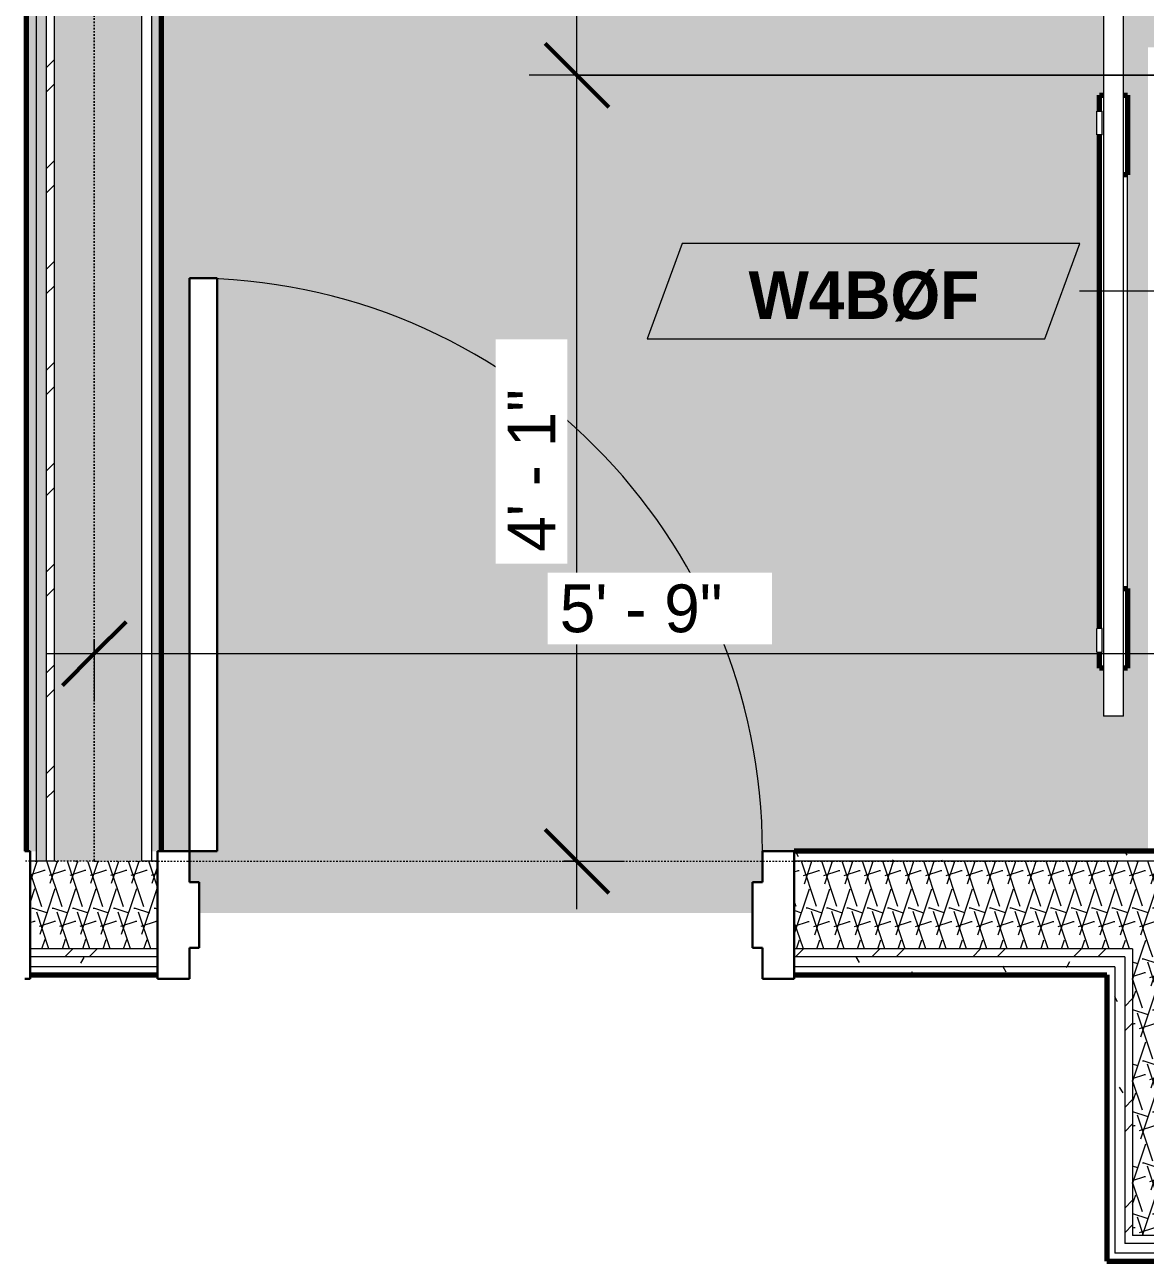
# Model space of a CAD drawing. Header units: inches. Extents: x -3857 to -1458, y -18 to 10849.
# Drawn here: x -3585.5 to -3515.1, y 10450.4 to 10528.1 of the extents above; entities that cross this region are included whole.
import ezdxf

# ---------------------------------------------------------------- set-up
doc = ezdxf.new("R2010")
doc.units = ezdxf.units.IN
doc.header["$MEASUREMENT"] = 0
doc.linetypes.add('Dash 3_32_', pattern=[0.1875, 0.09375, -0.09375])
for name, color, linetype, lineweight in [('0-2', 10, 'Continuous', 5), ('0-5', 250, 'Continuous', 18), ('A-ANNO-DIMS', 211, 'Continuous', 9), ('A-ANNO-DIMS-32', 211, 'Continuous', 9), ('A-DETL-1', 90, 'Dash 3_32_', 18), ('A-DOOR', 31, 'Continuous', 18), ('A-DOOR-1', 10, 'Continuous', 30), ('A-DOOR-2', 50, 'Continuous', 9), ('A-DOOR-5', 31, 'Continuous', 70), ('A-DOOR-FRAM-2', 10, 'Continuous', 30), ('A-WALL-4', 250, 'Continuous', 18), ('A-WALL-IDEN', 211, 'Continuous', 9), ('A-WALL-PATT-1', 50, 'Continuous', 9), ('A-WALL-PATT-2', 8, 'Continuous', 9), ('A-WALL-PATT-3', 253, 'Continuous', 9), ('I-WALL-2', 7, 'Continuous', 70)]:
    doc.layers.add(name, color=color, linetype=linetype, lineweight=lineweight)
doc.layers.add('A-AREA-PATT-1', color=255, linetype='Continuous', lineweight=9, transparency=1)
doc.styles.add('Century Gothic', font='ufonts.com_century-gothic.ttf', dxfattribs={"height": 3})
doc.styles.add('Century Gothic_B', font='GOTHICB.TTF', dxfattribs={"height": 3})
doc.dimstyles.new('OD_1__HACK', dxfattribs={"dimscale": 12, "dimtxt": 3.132505, "dimasz": 0.333333, "dimexe": 0.25, "dimexo": 0.166667, "dimgap": 0.041667, "dimtad": 1, "dimdec": 0, "dimzin": 3, "dimdsep": 46, "dimlunit": 4, "dimtxsty": 'Century Gothic', "dimblk1": 'OBLIQUE', "dimblk2": 'OBLIQUE', "dimsah": 1, "dimcen": 0.09, "dimdle": 0.25, "dimazin": 0, "dimtfac": 1, "dimtdec": 4, "dimtix": 1, "dimtmove": 0, "dimatfit": 3, "dimfxl": 1, "dimtvp": 1, "dimtfill": 1, "dimfrac": 2, "dimtolj": 1, "dimtzin": 0, "dimarcsym": 2})
pattern_1 = [(0, (0, 0), (10.24, 2.56), [0.422, -7.258, 0.422, -7.258, -40.96]), (0, (0, 0), (10.24, 2.56), [-15.36, 0.422, -14.938, 0.422, -7.258, -17.92]), (0, (0, 0), (10.24, 2.56), [-38.4, 0.422, -4.698, 0.422, -12.378]), (120, (3.84, 1.28), (-7.33702503, 7.58810013), [0.422, -7.258, 0.422, -7.258, -40.96]), (120, (3.84, 1.28), (-7.33702503, 7.58810013), [-15.36, 0.422, -14.938, 0.422, -7.258, -17.92]), (120, (3.84, 1.28), (-7.33702503, 7.58810013), [-38.4, 0.422, -4.698, 0.422, -12.378]), (240, (5.12, 6.4), (-2.90297497, -10.14810013), [0.422, -7.258, 0.422, -7.258, -40.96]), (240, (5.12, 6.4), (-2.90297497, -10.14810013), [-15.36, 0.422, -14.938, 0.422, -7.258, -17.92]), (240, (5.12, 6.4), (-2.90297497, -10.14810013), [-38.4, 0.422, -4.698, 0.422, -12.378])]
pattern_2 = [(45, (0, 0), (-3.1678384, 3.1678384), []), (45, (0, 4.8), (-3.1678384, 3.1678384), [])]
pattern_3 = [(161.57, (0.16, 0.16), (-1.279773737, -0.000426766), [0, -9.107, 1.011, 0]), (18.43, (-0.16, 0.16), (-1.279773737, 0.000426766), [0, -9.107, 1.011, 0]), (108.43, (0.16, 0.16), (0.639452382, -3.199964008), [3.035, -7.083]), (71.57, (-0.16, 0.16), (0.639452382, 3.199964008), [3.035, -7.083])]

# ---------------------------------------------------------------- blocks, each defined once
blk = doc.blocks.new('HOLLOW METAL - UNIT DOOR-2191977-1ST FLOOR - STUDIO A - ADA TYPE B')
at = {"layer": 'A-DOOR-1'}
for p, q in [((16.25, -4.125), (18, -4.125)), ((16.25, -40.125), (16.25, -4.125)), ((18, -4.125), (18, -40.125)), ((18, -40.125), (16.25, -40.125))]:
    blk.add_line(p, q, dxfattribs=at)
at = {"layer": 'A-DOOR-2'}
blk.add_arc((18, -4.125), 36, 180, 270, dxfattribs=at)
at = {"layer": 'A-DOOR-FRAM-2'}
for p, q in [((-20, 3.875), (-18, 3.875)), ((-20, -4.125), (-20, 3.875)), ((-18, 3.875), (-18, 1.9375)), ((18, 3.875), (20, 3.875)), ((18, 1.9375), (18, 3.875)), ((20, 3.875), (20, -4.125)), ((-18, 1.9375), (-17.375, 1.9375)), ((-17.375, 1.9375), (-17.375, -2.1875)), ((17.375, 1.9375), (18, 1.9375)), ((17.375, -2.1875), (17.375, 1.9375)), ((-18, -2.1875), (-18, -4.125)), ((-17.375, -2.1875), (-18, -2.1875)), ((18, -2.1875), (17.375, -2.1875)), ((18, -4.125), (18, -2.1875)), ((-18, -4.125), (-20, -4.125)), ((20, -4.125), (18, -4.125))]:
    blk.add_line(p, q, dxfattribs=at)
blk = doc.blocks.new('HOLLOW METAL - UNIT DOOR-2191978-1ST FLOOR - STUDIO A - ADA TYPE B')
at = {"layer": 'A-DOOR-FRAM-2'}
for p, q in [((20, 4.125), (19.659, 4.125)), ((20, -3.875), (20, 4.125)), ((19.659, -3.875), (20, -3.875))]:
    blk.add_line(p, q, dxfattribs=at)
blk = doc.blocks.new('CTR - 1st Phase - Common Walls_rvt-2-1ST FLOOR - STUDIO A - ADA TYPE B')
at = {"layer": 'A-WALL-PATT-1'}
h = blk.add_hatch(dxfattribs=at)
h.set_pattern_fill('FP_1', color=256, style=0, pattern_type=2)
h.set_pattern_definition(pattern_1)
h.paths.add_polyline_path([(-2718.724, 10476.164), (-2718.349, 10476.164), (-2718.349, 10813.489), (-2718.974, 10813.489), (-2718.974, 10476.164)], flags=0)
h = blk.add_hatch(dxfattribs=at)
h.set_pattern_fill('FP_1', color=256, style=0, pattern_type=2)
h.set_pattern_definition(pattern_1)
h.paths.add_polyline_path([(-2717.724, 10475.539), (-2717.724, 10813.489), (-2718.349, 10813.489), (-2718.349, 10475.539)], flags=0)
h = blk.add_hatch(dxfattribs=at)
h.set_pattern_fill('FP_1', color=256, style=0, pattern_type=2)
h.set_pattern_definition(pattern_1)
h.paths.add_polyline_path([(-2710.724, 10476.164), (-2710.474, 10476.164), (-2710.474, 10813.489), (-2711.099, 10813.489), (-2711.099, 10476.164)], flags=0)
h = blk.add_hatch(dxfattribs=at)
h.set_pattern_fill('FP_1', color=256, style=0, pattern_type=2)
h.set_pattern_definition(pattern_1)
h.paths.add_polyline_path([(-2718.349, 10475.539), (-2718.349, 10476.164), (-2718.724, 10476.164), (-2718.724, 10475.539)], flags=0)
h.paths.add_polyline_path([(-2710.724, 10475.539), (-2710.724, 10475.539), (-2710.724, 10476.164), (-2711.099, 10476.164), (-2711.099, 10475.539)], flags=0)
h.paths.add_polyline_path([(-2643.349, 10475.539), (-2643.974, 10476.164), (-2647.474, 10476.164), (-2648.099, 10475.539), (-2643.974, 10475.539)], flags=0)
h.paths.add_polyline_path([(-2670.724, 10475.539), (-2648.099, 10475.539), (-2648.099, 10476.164), (-2670.724, 10476.164)], flags=0)
h = blk.add_hatch(dxfattribs=at)
h.set_pattern_fill('FP_1', color=256, style=0, pattern_type=2)
h.set_pattern_definition(pattern_1)
h.paths.add_polyline_path([(-2710.724, 10468.914), (-2710.724, 10469.539), (-2718.724, 10469.539), (-2718.724, 10468.914), (-2711.724, 10468.914)], flags=0)
h.paths.add_polyline_path([(-2653.239, 10468.914), (-2649.974, 10468.914), (-2649.974, 10469.539), (-2670.724, 10469.539), (-2670.724, 10468.914), (-2666.404, 10468.914)], flags=0)
h = blk.add_hatch(dxfattribs=at)
h.set_pattern_fill('FP_1', color=256, style=0, pattern_type=2)
h.set_pattern_definition(pattern_1)
h.paths.add_polyline_path([(-2718.724, 10468.414), (-2710.724, 10468.414), (-2710.724, 10468.914), (-2718.724, 10468.914)], flags=0)
h.paths.add_polyline_path([(-2666.404, 10468.414), (-2650.599, 10468.414), (-2650.599, 10468.914), (-2670.724, 10468.914), (-2670.724, 10468.414)], flags=0)
h = blk.add_hatch(dxfattribs=at)
h.set_pattern_fill('FP_1', color=256, style=0, pattern_type=2)
h.set_pattern_definition(pattern_1)
h.paths.add_polyline_path([(-2649.974, 10450.914), (-2649.974, 10468.914), (-2650.599, 10468.914), (-2650.599, 10450.914), (-2650.404, 10450.914)], flags=0)
h = blk.add_hatch(dxfattribs=at)
h.set_pattern_fill('FP_1', color=256, style=0, pattern_type=2)
h.set_pattern_definition(pattern_1)
h.paths.add_polyline_path([(-2521.587, 10450.914), (-2508.422, 10450.914), (-2508.422, 10451.539), (-2649.974, 10451.539), (-2649.974, 10450.914), (-2534.752, 10450.914)], flags=0)
h = blk.add_hatch(dxfattribs=at)
h.set_pattern_fill('FP_1', color=256, style=0, pattern_type=2)
h.set_pattern_definition(pattern_1)
h.paths.add_polyline_path([(-2613.743, 10450.414), (-2508.422, 10450.414), (-2508.422, 10450.914), (-2650.599, 10450.914), (-2650.599, 10450.414), (-2624.873, 10450.414)], flags=0)
at = {"layer": 'A-WALL-PATT-2'}
h = blk.add_hatch(dxfattribs=at)
h.set_pattern_fill('FP_2', color=256, style=0, pattern_type=2)
h.set_pattern_definition(pattern_2)
h.paths.add_polyline_path([(-2717.224, 10475.539), (-2717.224, 10813.489), (-2717.724, 10813.489), (-2717.724, 10475.539)], flags=0)
h = blk.add_hatch(dxfattribs=at)
h.set_pattern_fill('FP_2', color=256, style=0, pattern_type=2)
h.set_pattern_definition(pattern_2)
h.paths.add_polyline_path([(-2717.724, 10469.539), (-2710.724, 10469.539), (-2710.724, 10470.039), (-2718.724, 10470.039), (-2718.724, 10469.539)], flags=0)
h.paths.add_polyline_path([(-2650.599, 10469.539), (-2649.474, 10469.539), (-2649.474, 10470.039), (-2670.724, 10470.039), (-2670.724, 10469.539), (-2653.239, 10469.539)], flags=0)
h = blk.add_hatch(dxfattribs=at)
h.set_pattern_fill('FP_2', color=256, style=0, pattern_type=2)
h.set_pattern_definition(pattern_2)
h.paths.add_polyline_path([(-2649.474, 10451.539), (-2649.474, 10469.539), (-2649.974, 10469.539), (-2649.974, 10451.539)], flags=0)
h = blk.add_hatch(dxfattribs=at)
h.set_pattern_fill('FP_2', color=256, style=0, pattern_type=2)
h.set_pattern_definition(pattern_2)
h.paths.add_polyline_path([(-2521.587, 10451.539), (-2508.422, 10451.539), (-2508.422, 10452.039), (-2649.474, 10452.039), (-2649.474, 10451.539), (-2534.752, 10451.539)], flags=0)
at = {"layer": 'A-WALL-PATT-3'}
h = blk.add_hatch(dxfattribs=at)
h.set_pattern_fill('FP_3', color=256, style=0, pattern_type=2)
h.set_pattern_definition(pattern_3)
h.paths.add_polyline_path([(-2717.224, 10475.539), (-2711.724, 10475.539), (-2711.724, 10813.489), (-2717.224, 10813.489), (-2717.224, 10476.164)], flags=0)
h = blk.add_hatch(dxfattribs=at)
h.set_pattern_fill('FP_3', color=256, style=0, pattern_type=2)
h.set_pattern_definition(pattern_3)
h.paths.add_polyline_path([(-2718.724, 10470.039), (-2710.724, 10470.039), (-2710.724, 10475.539), (-2718.724, 10475.539), (-2718.724, 10470.102)], flags=0)
h.paths.add_polyline_path([(-2666.404, 10470.039), (-2643.974, 10470.039), (-2643.974, 10475.539), (-2670.724, 10475.539), (-2670.724, 10470.039)], flags=0)
h = blk.add_hatch(dxfattribs=at)
h.set_pattern_fill('FP_3', color=256, style=0, pattern_type=2)
h.set_pattern_definition(pattern_3)
h.paths.add_polyline_path([(-2649.474, 10452.039), (-2643.974, 10452.039), (-2643.974, 10470.039), (-2649.474, 10470.039), (-2649.474, 10457.518)], flags=0)
at = {"layer": 'A-WALL-4'}
for p, q in [((-2718.349, 10813.489), (-2718.349, 10476.164)), ((-2717.724, 10813.489), (-2717.724, 10476.164)), ((-2717.224, 10813.489), (-2717.224, 10476.164)), ((-2711.724, 10813.489), (-2711.724, 10476.164)), ((-2711.099, 10813.489), (-2711.099, 10476.164)), ((-2718.349, 10475.539), (-2718.724, 10475.539)), ((-2718.349, 10476.164), (-2718.349, 10475.539)), ((-2717.724, 10475.539), (-2718.349, 10475.539)), ((-2717.724, 10475.539), (-2718.349, 10475.539)), ((-2717.724, 10476.164), (-2717.724, 10475.539)), ((-2717.224, 10475.539), (-2717.724, 10475.539)), ((-2717.224, 10475.539), (-2717.724, 10475.539)), ((-2717.224, 10476.164), (-2717.224, 10475.539)), ((-2711.724, 10476.164), (-2711.724, 10475.539)), ((-2711.099, 10475.539), (-2711.724, 10475.539)), ((-2711.099, 10475.539), (-2711.724, 10475.539)), ((-2711.099, 10476.164), (-2711.099, 10475.539)), ((-2710.724, 10475.539), (-2711.099, 10475.539)), ((-2643.974, 10475.539), (-2670.724, 10475.539)), ((-2710.724, 10470.039), (-2718.724, 10470.039)), ((-2710.724, 10469.539), (-2718.724, 10469.539)), ((-2649.474, 10470.039), (-2670.724, 10470.039)), ((-2649.974, 10469.539), (-2670.724, 10469.539)), ((-2649.974, 10469.539), (-2649.974, 10468.914)), ((-2649.474, 10470.039), (-2649.474, 10469.539)), ((-2649.474, 10469.539), (-2649.474, 10468.414)), ((-2710.724, 10468.914), (-2718.724, 10468.914)), ((-2650.599, 10468.914), (-2670.724, 10468.914)), ((-2650.599, 10468.914), (-2650.599, 10468.414)), ((-2649.974, 10468.914), (-2649.974, 10468.414)), ((-2650.599, 10468.414), (-2650.599, 10450.914)), ((-2649.974, 10468.414), (-2649.974, 10451.539)), ((-2649.474, 10468.414), (-2649.474, 10452.039)), ((-2649.474, 10451.539), (-2649.974, 10451.539)), ((-2643.974, 10452.039), (-2649.474, 10452.039)), ((-2643.349, 10451.539), (-2649.474, 10451.539)), ((-2649.974, 10450.914), (-2650.599, 10450.914)), ((-2643.349, 10450.914), (-2649.974, 10450.914))]:
    blk.add_line(p, q, dxfattribs=at)
at = {"layer": 'I-WALL-2'}
for p, q in [((-2718.974, 10813.489), (-2718.974, 10476.164)), ((-2710.474, 10476.164), (-2710.474, 10813.489)), ((-2643.349, 10476.164), (-2670.724, 10476.164)), ((-2718.724, 10468.414), (-2710.724, 10468.414)), ((-2670.724, 10468.414), (-2651.099, 10468.414)), ((-2651.099, 10468.414), (-2651.099, 10450.414)), ((-2651.099, 10450.414), (-2650.599, 10450.414)), ((-2650.599, 10450.414), (-2643.349, 10450.414))]:
    blk.add_line(p, q, dxfattribs=at)
at = {"layer": '0-5', "rotation": 180}
blk.add_blockref('HOLLOW METAL - UNIT DOOR-2191977-1ST FLOOR - STUDIO A - ADA TYPE B', (-2690.724, 10472.039), dxfattribs=at)
at = {"layer": '0-5'}
blk.add_blockref('HOLLOW METAL - UNIT DOOR-2191978-1ST FLOOR - STUDIO A - ADA TYPE B', (-2738.724, 10472.039), dxfattribs=at)
blk = doc.blocks.new('BARN - FLUSH - 3-0 x 7-0 BARN DOOR-3238941-1ST FLOOR - STUDIO A - ADA TYPE B')
at = {"layer": 'A-DOOR'}
for p, q in [((18, 5.573), (-60, 5.573)), ((-60, 4.948), (-60, 5.573)), ((-56, 6), (-54.5, 6)), ((-56, 6), (-56, 5.674)), ((-56, 5.674), (-54.5, 5.674)), ((-54.5, 5.674), (-54.5, 6)), ((-23.5, 6), (-22, 6)), ((-23.5, 5.674), (-23.5, 6)), ((-23.5, 5.674), (-22, 5.674)), ((-22, 6), (-22, 5.674)), ((18, 5.573), (18, 4.948)), ((-60, 4.323), (-60, 4.948)), ((18, 4.948), (18, 4.323)), ((-60, 4.323), (18, 4.323)), ((-52, 4.073), (-26, 4.073))]:
    blk.add_line(p, q, dxfattribs=at)
at = {"layer": 'A-DOOR-5'}
for p, q in [((-57, 5.823), (-56, 5.823)), ((-57, 5.573), (-57, 5.823)), ((-54.5, 5.823), (-23.5, 5.823)), ((-22, 5.823), (-21, 5.823)), ((-21, 5.823), (-21, 5.573)), ((-57, 4.073), (-57, 4.324)), ((-52, 4.073), (-57, 4.073)), ((-52, 4.325), (-52, 4.073)), ((-26, 4.073), (-26, 4.323)), ((-21, 4.073), (-26, 4.073)), ((-21, 4.323), (-21, 4.073))]:
    blk.add_line(p, q, dxfattribs=at)
blk = doc.blocks.new('DIMBLOCK19-1ST FLOOR - STUDIO A - ADA TYPE B')
at = {"layer": 'A-ANNO-DIMS-32', "lineweight": 50}
for p, q in [((-3550.83, 10524.914), (-3552.83, 10526.914)), ((-3550.83, 10524.914), (-3548.83, 10522.914)), ((-3550.83, 10475.539), (-3552.83, 10477.539)), ((-3550.83, 10475.539), (-3548.83, 10473.539))]:
    blk.add_line(p, q, dxfattribs=at)
at = {"layer": 'A-ANNO-DIMS-32'}
for p, q in [((-3514.172, 10524.914), (-3553.83, 10524.914)), ((-3550.83, 10472.539), (-3550.83, 10524.914)), ((-3550.83, 10524.914), (-3514.172, 10524.914)), ((-3551.659, 10475.539), (-3547.83, 10475.539)), ((-3550.83, 10475.539), (-3551.659, 10475.539))]:
    blk.add_line(p, q, dxfattribs=at)
at = {"layer": 'A-ANNO-DIMS-32', "color": 0, "insert": (-3555.176, 10494.981), "char_height": 3, "width": 12.58969, "attachment_point": 1, "rotation": 90, "line_spacing_factor": 0.984502, "style": 'Century Gothic', "bg_fill": 3, "box_fill_scale": 1.25, "bg_fill_color": 256, "bg_fill_true_color": 13158600, "bg_fill_transparency": 0}
blk.add_mtext('4\' - 1"', dxfattribs=at)
blk = doc.blocks.new('_Oblique')
at = {"color": 0, "linetype": 'ByBlock', "lineweight": -2}
blk.add_line((-0.5, -0.5), (0.5, 0.5), dxfattribs=at)
blk = doc.blocks.new('DIMBLOCK20-1ST FLOOR - STUDIO A - ADA TYPE B')
at = {"layer": 'A-ANNO-DIMS-32', "lineweight": 50}
for p, q in [((-3550.83, 10568.385), (-3552.83, 10570.385)), ((-3550.83, 10568.385), (-3548.83, 10566.385)), ((-3550.83, 10524.914), (-3552.83, 10526.914)), ((-3550.83, 10524.914), (-3548.83, 10522.914))]:
    blk.add_line(p, q, dxfattribs=at)
at = {"layer": 'A-ANNO-DIMS-32'}
for p, q in [((-3536.885, 10568.385), (-3553.83, 10568.385)), ((-3550.83, 10524.914), (-3550.83, 10568.385)), ((-3550.83, 10568.385), (-3536.885, 10568.385)), ((-3514.172, 10524.914), (-3553.83, 10524.914)), ((-3550.83, 10524.914), (-3514.172, 10524.914))]:
    blk.add_line(p, q, dxfattribs=at)
at = {"layer": 'A-ANNO-DIMS-32', "color": 0, "insert": (-3555.176, 10541.404), "char_height": 3, "width": 12.58969, "attachment_point": 1, "rotation": 90, "line_spacing_factor": 0.984502, "style": 'Century Gothic', "bg_fill": 3, "box_fill_scale": 1.25, "bg_fill_color": 256, "bg_fill_true_color": 13158600, "bg_fill_transparency": 0}
blk.add_mtext('3\' - 7"', dxfattribs=at)
blk = doc.blocks.new('DIMBLOCK38-1ST FLOOR - STUDIO A - ADA TYPE B')
at = {"layer": 'A-ANNO-DIMS-32', "lineweight": 50}
for p, q in [((-3581.147, 10488.581), (-3579.147, 10490.581)), ((-3512.172, 10488.581), (-3510.172, 10490.581)), ((-3581.147, 10488.581), (-3583.147, 10486.581)), ((-3512.172, 10488.581), (-3514.172, 10486.581))]:
    blk.add_line(p, q, dxfattribs=at)
at = {"layer": 'A-ANNO-DIMS-32'}
for p, q in [((-3581.147, 10489.409), (-3581.147, 10485.581)), ((-3581.147, 10488.581), (-3581.147, 10489.409)), ((-3512.172, 10489.409), (-3512.172, 10485.581)), ((-3512.172, 10488.581), (-3512.172, 10489.409)), ((-3584.147, 10488.581), (-3512.172, 10488.581))]:
    blk.add_line(p, q, dxfattribs=at)
at = {"layer": 'A-ANNO-DIMS-32', "color": 0, "insert": (-3551.906, 10492.926), "char_height": 3, "width": 12.58969, "attachment_point": 1, "line_spacing_factor": 0.984502, "style": 'Century Gothic', "bg_fill": 3, "box_fill_scale": 1.25, "bg_fill_color": 256, "bg_fill_true_color": 13158600, "bg_fill_transparency": 0}
blk.add_mtext('5\' - 9"', dxfattribs=at)
blk = doc.blocks.new('Wall Tag - ONE-2663183-1ST FLOOR - STUDIO A - ADA TYPE B')
at = {"layer": 'A-WALL-IDEN'}
for p, q in [((-0.3561, 0.0937), (-0.4244, -0.0937)), ((0.4244, 0.0937), (-0.3561, 0.0937)), ((0.3561, -0.0937), (0.4244, 0.0937)), ((-0.4244, -0.0937), (0.3561, -0.0937))]:
    blk.add_line(p, q, dxfattribs=at)

msp = doc.modelspace()

# ---------------------------------------------------------------- hatches: boundary and pattern name
at = {"layer": 'A-AREA-PATT-1'}
msp.add_hatch(color=256, dxfattribs=at).paths.add_polyline_path([(-3585.422, 10476.164), (-3585.422, 10674.414), (-3585.513, 10674.414), (-3585.513, 10476.164)], flags=0)
h = msp.add_hatch(color=256, dxfattribs=at)
h.paths.add_polyline_path([(-3575.172, 10476.164), (-3575.172, 10512.164), (-3573.422, 10512.164), (-3573.422, 10476.164), (-3574.547, 10476.164)], flags=0)
h.paths.add_polyline_path([(-3573.422, 10472.289), (-3539.797, 10472.289), (-3539.797, 10474.227), (-3539.172, 10474.227), (-3539.172, 10476.164), (-3514.961, 10476.164), (-3514.961, 10526.664), (-3512.172, 10526.664), (-3512.172, 10562.664), (-3514.961, 10562.664), (-3514.961, 10565.596), (-3537.674, 10565.596), (-3537.674, 10674.414), (-3576.922, 10674.414), (-3576.922, 10476.164), (-3575.172, 10476.164), (-3575.172, 10474.227), (-3574.547, 10474.227), (-3574.547, 10472.289)], flags=0)
h.paths.add_polyline_path([(-3517.12, 10484.664), (-3517.745, 10484.664), (-3517.745, 10487.664), (-3517.995, 10487.664), (-3517.995, 10488.664), (-3518.172, 10488.664), (-3518.172, 10490.164), (-3517.995, 10490.164), (-3517.995, 10521.164), (-3518.172, 10521.164), (-3518.172, 10522.664), (-3517.995, 10522.664), (-3517.995, 10523.664), (-3517.745, 10523.664), (-3517.745, 10562.664), (-3516.495, 10562.664), (-3516.495, 10523.664), (-3516.245, 10523.664), (-3516.245, 10487.664), (-3516.495, 10487.664), (-3516.495, 10484.664), (-3516.959, 10484.664)], flags=0)

# ---------------------------------------------------------------- linework, layer by layer
at = {"layer": 'A-DETL-1'}
for p, q in [((-3581.172, 10814.489), (-3581.172, 10475.539)), ((-3581.147, 10814.489), (-3581.147, 10475.539)), ((-3581.172, 10475.539), (-3585.513, 10475.539)), ((-3581.147, 10475.539), (-3516.947, 10475.539))]:
    msp.add_line(p, q, dxfattribs=at)

# ---------------------------------------------------------------- block references
at = {"layer": '0-2'}
msp.add_blockref('CTR - 1st Phase - Common Walls_rvt-2-1ST FLOOR - STUDIO A - ADA TYPE B', (-866.449, 0), dxfattribs=at)
at = {"layer": 'A-DOOR', "rotation": 89.99999999998666}
msp.add_blockref('BARN - FLUSH - 3-0 x 7-0 BARN DOOR-3238941-1ST FLOOR - STUDIO A - ADA TYPE B', (-3512.172, 10544.664), dxfattribs=at)

# ---------------------------------------------------------------- next in the draw order: dimensions: what is measured, and where the dimension line sits
at = {"layer": 'A-ANNO-DIMS'}
dim = msp.add_linear_dim(base=(-3550.83, 10524.914), p1=(-3553.659, 10475.539), p2=(-3512.172, 10524.914), angle=90, dimstyle='OD_1__HACK', override={"dimpost": '<>', "dimfxl": 64.490387}, dxfattribs=at)
dim.commit()
dim.dimension.update_dxf_attribs({"geometry": 'DIMBLOCK19-1ST FLOOR - STUDIO A - ADA TYPE B', "text_midpoint": (-3552.868, 10500.227)})

# ---------------------------------------------------------------- next in the draw order: linework, layer by layer
at = {"layer": 'A-WALL-IDEN'}
msp.add_line((-3512.172, 10511.352), (-3519.251, 10511.352), dxfattribs=at)

# ---------------------------------------------------------------- next in the draw order: block references
at = {"layer": 'A-WALL-IDEN', "xscale": 31.99999999999999, "yscale": 31.99999999999999, "zscale": 31.99999999999999}
msp.add_blockref('Wall Tag - ONE-2663183-1ST FLOOR - STUDIO A - ADA TYPE B', (-3532.831, 10511.352), dxfattribs=at)

# ---------------------------------------------------------------- next in the draw order: texts
at = {"layer": 'A-WALL-IDEN', "insert": (-3540.047, 10512.599), "char_height": 3, "width": 17.372, "attachment_point": 1, "style": 'Century Gothic_B'}
msp.add_mtext('W4BØF', dxfattribs=at)

# ---------------------------------------------------------------- next in the draw order: dimensions: what is measured, and where the dimension line sits
at = {"layer": 'A-ANNO-DIMS'}
dim = msp.add_linear_dim(base=(-3550.83, 10568.385), p1=(-3512.172, 10524.914), p2=(-3534.885, 10568.385), angle=90, dimstyle='OD_1__HACK', override={"dimpost": '<>', "dimfxl": 49.046246}, dxfattribs=at)
dim.commit()
dim.dimension.update_dxf_attribs({"geometry": 'DIMBLOCK20-1ST FLOOR - STUDIO A - ADA TYPE B', "text_midpoint": (-3552.906, 10546.65)})
dim = msp.add_linear_dim(base=(-3512.172, 10488.581), p1=(-3581.147, 10491.409), p2=(-3512.172, 10491.409), dimstyle='OD_1__HACK', override={"dimpost": '<>', "dimfxl": 68.975}, dxfattribs=at)
dim.commit()
dim.dimension.update_dxf_attribs({"geometry": 'DIMBLOCK38-1ST FLOOR - STUDIO A - ADA TYPE B', "text_midpoint": (-3546.66, 10490.656)})

doc.saveas('drawing.dxf')
